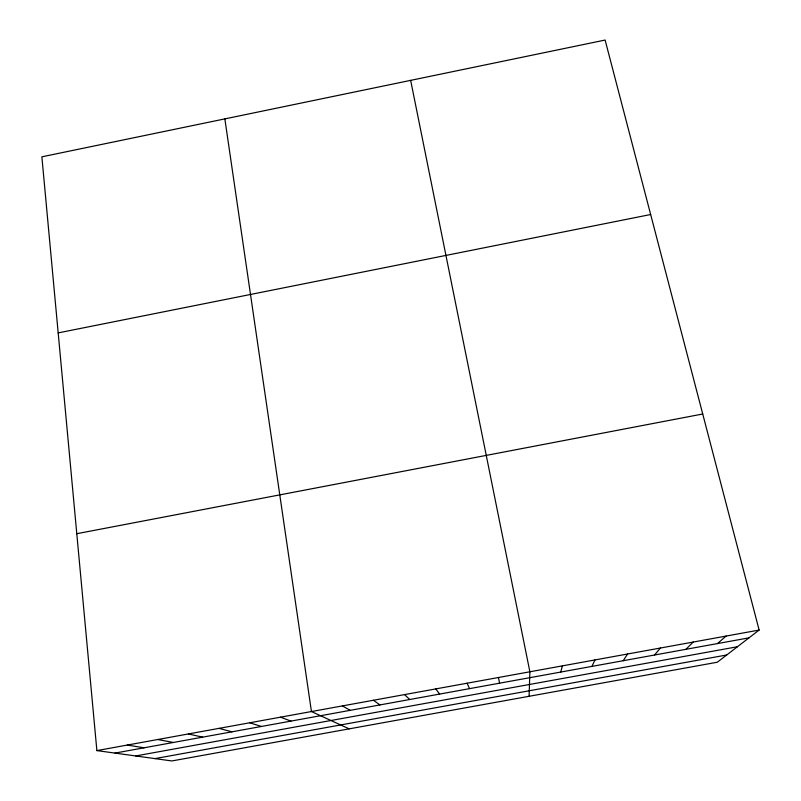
<?xml version="1.0" encoding="UTF-8"?>
<svg xmlns="http://www.w3.org/2000/svg" width="801" height="801" viewBox="0 0 801 801"><rect width="100%" height="100%" fill="white"/><g stroke="black" fill="none" stroke-linecap="round" stroke-linejoin="round"><path stroke-width="1.2" d="M529.101 696.289L529.882 671.789L410.653 80.37M560.79 672.059L562.372 665.871M591.959 666.392L594.943 659.944M623.208 660.715L627.604 653.996M654.537 655.018L660.354 648.039M685.946 649.311L693.195 642.062M717.436 643.583L726.117 636.064M759.128 630.057L717.306 662.227L171.875 760.95L96.881 750.597L41.872 156.826L605.115 40.05L759.128 630.057L96.881 750.597M58.183 332.896L650.652 214.518M76.786 533.706L702.727 413.997M114.964 753.09L749.005 637.846M135.669 755.954L737.441 646.737M154.923 758.607L726.717 654.978M127.299 745.06L144.12 747.794M157.787 739.513L173.346 742.487M188.365 733.946L202.643 737.16M219.013 728.369L232.01 731.814M249.742 722.772L261.446 726.467M280.55 717.165L290.963 721.1M349.166 728.86L311.439 711.548L224.851 118.888M342.407 705.911L350.207 710.337M373.456 700.254L379.934 704.93M404.575 694.597L409.742 699.513M435.784 688.91L439.619 694.077M467.073 683.213L469.566 688.64M498.442 677.506L499.594 683.183"/></g></svg>
